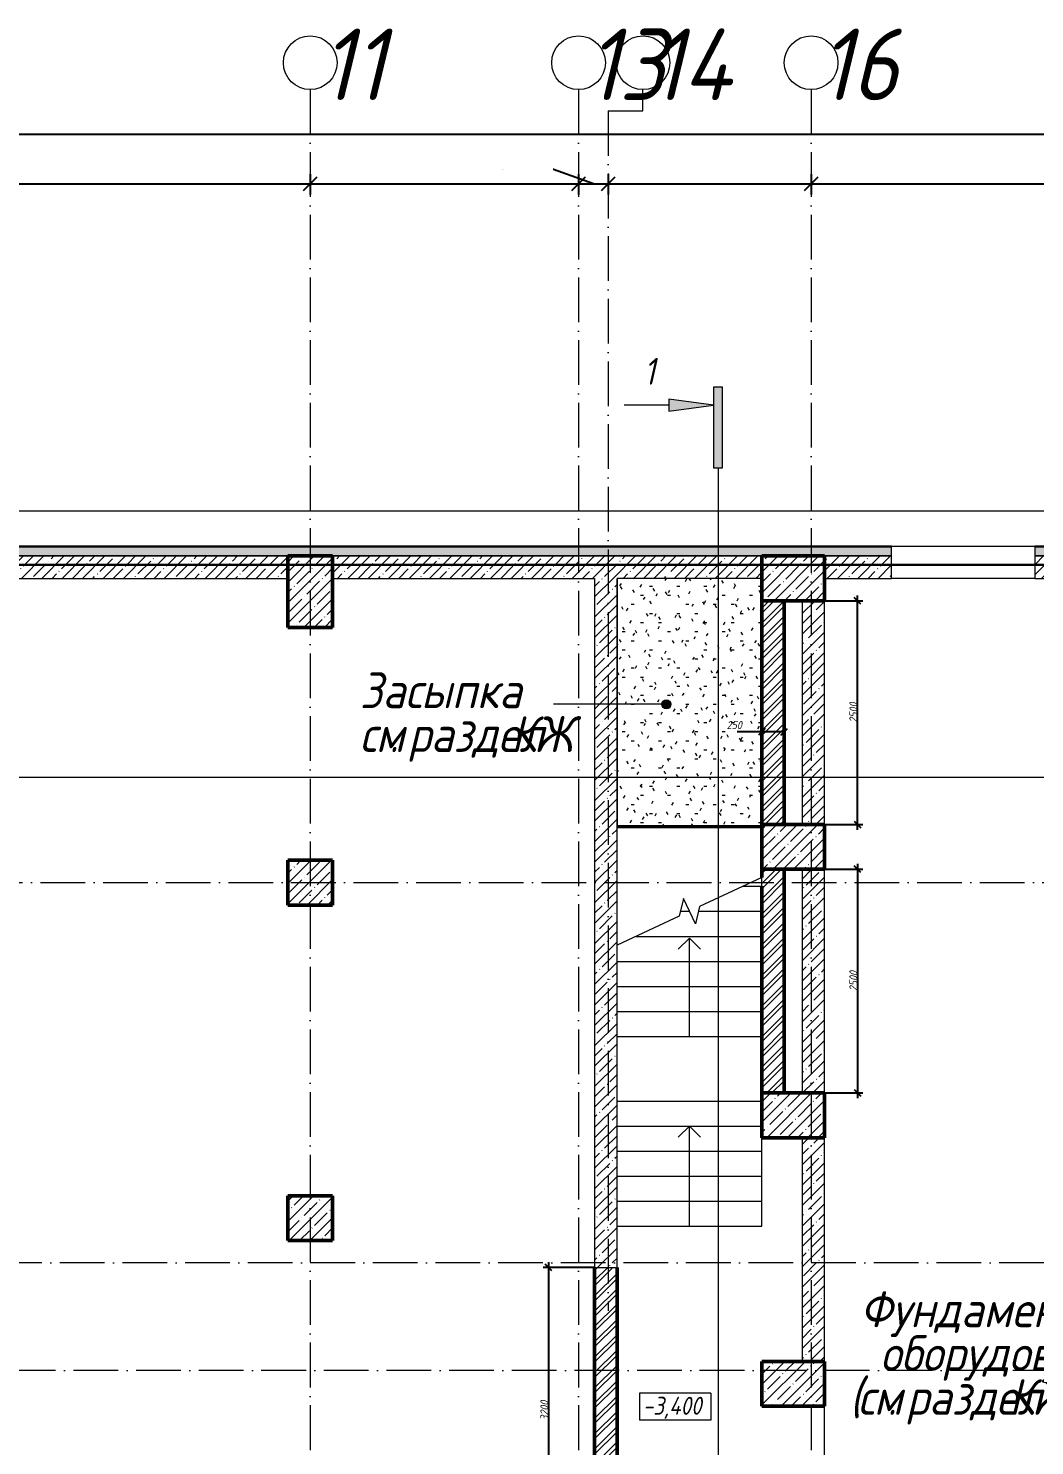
# Model space of a CAD drawing. Header units: millimetres. Extents: x -401725 to 250493, y 305116 to 802890.
# Drawn here: x -335954 to -324701, y 534756 to 550593 of the extents above; entities that cross this region are included whole.
import ezdxf

# ---------------------------------------------------------------- set-up
doc = ezdxf.new("R2010")
doc.units = ezdxf.units.MM
doc.linetypes.add('50_200_ШТРИХ_1Т_ш5_п1_п1_', pattern=[700, 500, -100, 0, -100])
for name, color, linetype, lineweight in [('A-____-____-DIMS', 7, 'Continuous', 9), ('A-FLOR-____-MCUT', 7, 'Continuous', 25), ('A-FLOR-____-OTLN', 7, 'Continuous', 9), ('A-FLOR-____-PATT-2', 7, 'Continuous', 9), ('A-WALL-____-MCUT', 7, 'Continuous', 13), ('A-WALL-____-MCUT-1', 7, 'Continuous', 9), ('A-WALL-____-MCUT-2', 7, 'Continuous', 50), ('A-WALL-____-MCUT-3', 7, 'Continuous', 9), ('A-WALL-____-OTLN', 7, 'Continuous', 9), ('A-WALL-____-PATT-1', 7, 'Continuous', 9), ('A-WALL-FNSH-MCUT-1', 7, 'Continuous', 9), ('G-____-____-DIMS', 7, 'Continuous', 9), ('G-____-____-SYMB', 7, 'Continuous', 9), ('G-____-____-TEXT', 7, 'Continuous', 9), ('S-COLS-____-MCUT', 7, 'Continuous', 50), ('S-COLS-____-OTLN', 7, 'Continuous', 9), ('S-GRID-____-IDEN', 7, 'Continuous', 9), ('S-GRID-____-OTLN', 7, 'Continuous', 9), ('S-GRID-____-OTLN-1', 7, '50_200_ШТРИХ_1Т_ш5_п1_п1_', 9), ('S-STRS-____-MBND', 7, 'Continuous', 9), ('S-STRS-____-OTLN-1', 7, 'Continuous', 9), ('Текстовые примечания', 7, 'Continuous', 9)]:
    doc.layers.add(name, color=color, linetype=linetype, lineweight=lineweight)
for name, color, linetype, lineweight, true_color in [('A-WALL-____-PATT-2', 7, 'Continuous', 9, 0x787878), ('A-WALL-____-PATT-4', 9, 'Continuous', 9, 0x808080), ('G-____-____-SYMB-1', 9, 'Continuous', 9, 0x808080)]:
    doc.layers.add(name, color=color, linetype=linetype, lineweight=lineweight, true_color=true_color)
doc.styles.add('ISOCPEUR_I', font='isocpeui.ttf', dxfattribs={"width": 0.9, "height": 2.5})
doc.styles.add('ISOCPEUR_I_1', font='isocpeui.ttf', dxfattribs={"width": 0.85, "height": 2.5})
doc.styles.add('ISOCPEUR_I_2', font='isocpeui.ttf', dxfattribs={"width": 0.85, "height": 2.3})
doc.styles.add('ISOCPEUR_I_7', font='isocpeui.ttf', dxfattribs={"width": 0.9, "height": 90})
doc.styles.add('ISOCPEUR_I_9', font='isocpeui.ttf', dxfattribs={"width": 0.9, "height": 250})
doc.dimstyles.new('ISO-1_8_0_9К_СРЕДНИЙ_Кладочные', dxfattribs={"dimscale": 304.8, "dimtxt": 89.638306, "dimasz": 0.246063, "dimexe": 0.19685, "dimexo": 0, "dimgap": 0, "dimtad": 1, "dimdec": 3, "dimrnd": 0.001, "dimdsep": 46, "dimtxsty": 'ISOCPEUR_I_7', "dimblk1": 'OBLIQUE', "dimblk2": 'OBLIQUE', "dimsah": 1, "dimcen": 0.09, "dimdle": 0.19685, "dimazin": 0, "dimtfac": 1, "dimtdec": 4, "dimtix": 1, "dimtmove": 2, "dimatfit": 3, "dimfxl": 1, "dimtvp": 1, "dimtolj": 1, "dimtzin": 0, "dimarcsym": 2})
doc.dimstyles.new('ISO-1_8_0_9К_СРЕДНИЙ_Кладочные_1', dxfattribs={"dimscale": 304.8, "dimtxt": 89.638306, "dimasz": 0.246063, "dimexe": 0.19685, "dimexo": 0, "dimgap": 0, "dimtad": 1, "dimdec": 3, "dimrnd": 0.001, "dimdsep": 46, "dimtxsty": 'ISOCPEUR_I_7', "dimblk1": 'OBLIQUE', "dimblk2": 'OBLIQUE', "dimsah": 1, "dimcen": 0.09, "dimdle": 0.19685, "dimazin": 0, "dimtfac": 1, "dimtdec": 4, "dimtix": 1, "dimtmove": 0, "dimatfit": 3, "dimfxl": 1, "dimtvp": 1, "dimtolj": 1, "dimtzin": 0, "dimarcsym": 2})
doc.dimstyles.new('ISO-2_5_0_9К_БОЛЬШОЙ_ОСИ', dxfattribs={"dimscale": 304.8, "dimtxt": 248.995294, "dimasz": 0.492126, "dimexe": 0.393701, "dimexo": 0, "dimgap": 0, "dimtad": 1, "dimdec": 0, "dimzin": 0, "dimdsep": 46, "dimtxsty": 'ISOCPEUR_I', "dimblk1": 'OBLIQUE', "dimblk2": 'OBLIQUE', "dimsah": 1, "dimcen": 0.09, "dimdle": 0.393701, "dimazin": 0, "dimtfac": 1, "dimtdec": 4, "dimtix": 1, "dimtmove": 0, "dimatfit": 3, "dimfxl": 1, "dimtvp": 1, "dimtolj": 1, "dimtzin": 0, "dimarcsym": 2})
doc.dimstyles.new('ISO-2_5_0_9К_БОЛЬШОЙ_ОСИ_1', dxfattribs={"dimscale": 304.8, "dimtxt": 248.995294, "dimasz": 0.492126, "dimexe": 0.393701, "dimexo": 0, "dimgap": 0, "dimtad": 1, "dimdec": 0, "dimzin": 0, "dimdsep": 46, "dimtxsty": 'ISOCPEUR_I', "dimblk1": 'OBLIQUE', "dimblk2": 'OBLIQUE', "dimsah": 1, "dimcen": 0.09, "dimdle": 0.393701, "dimazin": 0, "dimtfac": 1, "dimtdec": 4, "dimtix": 1, "dimtmove": 1, "dimatfit": 3, "dimfxl": 1, "dimtvp": 1, "dimtolj": 1, "dimtzin": 0, "dimarcsym": 2})
doc.dimstyles.new('ISO-2_5_0_9К_БОЛЬШОЙ_ОСИ_2', dxfattribs={"dimscale": 304.8, "dimtxt": 248.995294, "dimasz": 0.492126, "dimexe": 0.393701, "dimexo": 0, "dimgap": 0, "dimtad": 1, "dimdec": 0, "dimzin": 0, "dimdsep": 46, "dimtxsty": 'ISOCPEUR_I_9', "dimblk1": 'OBLIQUE', "dimblk2": 'OBLIQUE', "dimsah": 1, "dimcen": 0.09, "dimdle": 0.393701, "dimazin": 0, "dimtfac": 1, "dimtdec": 4, "dimtix": 1, "dimtmove": 2, "dimatfit": 3, "dimfxl": 1, "dimtvp": 1, "dimtolj": 1, "dimtzin": 0, "dimarcsym": 2})
pattern_1 = [(45, (-350751.34, 459015.94), (-114.04925, 114.04925), []), (45, (-350637.3, 459015.94), (-114.04925, 114.04925), [201.612, -40.322, 3.353, -36.97])]
pattern_2 = [(45, (-350751.34, 459015.94), (-85.53659, 85.53659), []), (45, (-350694.32, 459015.94), (-85.53659, 85.53659), [])]

# ---------------------------------------------------------------- blocks, each defined once
blk = doc.blocks.new('BSC_Колонна _Прямоугольная - 500х700-25279857-АР1_Кладочный план подвала в осях 1-64_Ю-ЯЯ')
at = {"layer": 'S-COLS-____-OTLN'}
h = blk.add_hatch(dxfattribs=at)
h.set_pattern_fill('FP_5', color=256, style=0, pattern_type=2)
h.set_pattern_definition([(315, (-76431.04, 23350), (114.04925, 114.04925), []), (315, (-76431.04, 23235.95), (114.04925, 114.04925), [201.613, -40.323, 3.353, -36.97])])
h.paths.add_polyline_path([(-250, 350), (-250, -350), (250, -350), (250, 350)], flags=0)
at = {"layer": 'S-COLS-____-MCUT'}
for p, q in [((250, 350), (-250, 350)), ((-250, 350), (-250, -350)), ((250, -350), (250, 350)), ((-250, -350), (250, -350))]:
    blk.add_line(p, q, dxfattribs=at)
blk = doc.blocks.new('BSC_Колонна _Прямоугольная - 500х800-V57-АР1_Кладочный план подвала в осях 1-64_Ю-ЯЯ')
at = {"layer": 'S-COLS-____-OTLN'}
h = blk.add_hatch(dxfattribs=at)
h.set_pattern_fill('FP_70', color=256, style=0, pattern_type=2)
h.set_pattern_definition([(45, (-17950, -85281.04), (-114.04925, 114.04925), []), (45, (-17835.95, -85281.04), (-114.04925, 114.04925), [201.613, -40.323, 3.353, -36.97])])
h.paths.add_polyline_path([(-250, -400), (250, -400), (250, 400), (-250, 400)], flags=0)
at = {"layer": 'S-COLS-____-MCUT'}
for p, q in [((250, 400), (-250, 400)), ((-250, 400), (-250, -400)), ((250, -400), (250, 400)), ((-250, -400), (250, -400))]:
    blk.add_line(p, q, dxfattribs=at)
blk = doc.blocks.new('BSC_Колонна _Прямоугольная - 500х700-V61-АР1_Кладочный план подвала в осях 1-64_Ю-ЯЯ')
at = {"layer": 'S-COLS-____-OTLN'}
h = blk.add_hatch(dxfattribs=at)
h.set_pattern_fill('FP_75', color=256, style=0, pattern_type=2)
h.set_pattern_definition([(315, (-79431.04, 23350), (114.04925, 114.04925), []), (315, (-79431.04, 23235.95), (114.04925, 114.04925), [201.613, -40.323, 3.353, -36.97])])
h.paths.add_polyline_path([(-250, 350), (-250, -350), (250, -350), (250, 350)], flags=0)
at = {"layer": 'S-COLS-____-MCUT'}
for p, q in [((250, 350), (-250, 350)), ((-250, 350), (-250, -350)), ((250, -350), (250, 350)), ((-250, -350), (250, -350))]:
    blk.add_line(p, q, dxfattribs=at)
blk = doc.blocks.new('BSC_Колонна _Прямоугольная - 500х700-V62-АР1_Кладочный план подвала в осях 1-64_Ю-ЯЯ')
at = {"layer": 'S-COLS-____-OTLN'}
h = blk.add_hatch(dxfattribs=at)
h.set_pattern_fill('FP_76', color=256, style=0, pattern_type=2)
h.set_pattern_definition([(315, (-82431.04, 23350), (114.04925, 114.04925), []), (315, (-82431.04, 23235.95), (114.04925, 114.04925), [201.613, -40.323, 3.353, -36.97])])
h.paths.add_polyline_path([(-250, 350), (-250, -350), (250, -350), (250, 350)], flags=0)
at = {"layer": 'S-COLS-____-MCUT'}
for p, q in [((250, 350), (-250, 350)), ((-250, 350), (-250, -350)), ((250, -350), (250, 350)), ((-250, -350), (250, -350))]:
    blk.add_line(p, q, dxfattribs=at)
blk = doc.blocks.new('BSC_Колонна _Прямоугольная - 500х500-28077406-АР1_Кладочный план подвала в осях 1-64_Ю-ЯЯ')
at = {"layer": 'S-COLS-____-OTLN'}
h = blk.add_hatch(dxfattribs=at)
h.set_pattern_fill('FP_151', color=256, style=0, pattern_type=2)
h.set_pattern_definition([(45, (-17950, -82031.04), (-114.04925, 114.04925), []), (45, (-17835.95, -82031.04), (-114.04925, 114.04925), [201.613, -40.323, 3.353, -36.97])])
h.paths.add_polyline_path([(-250, -250), (250, -250), (250, 250), (-250, 250)], flags=0)
at = {"layer": 'S-COLS-____-MCUT'}
for p, q in [((250, 250), (-250, 250)), ((-250, 250), (-250, -250)), ((250, -250), (250, 250)), ((-250, -250), (250, -250))]:
    blk.add_line(p, q, dxfattribs=at)
blk = doc.blocks.new('BSC_Колонна _Прямоугольная - 500х500-V167-АР1_Кладочный план подвала в осях 1-64_Ю-ЯЯ')
at = {"layer": 'S-COLS-____-OTLN'}
h = blk.add_hatch(dxfattribs=at)
h.set_pattern_fill('FP_184', color=256, style=0, pattern_type=2)
h.set_pattern_definition([(45, (-17950, -78281.04), (-114.04925, 114.04925), []), (45, (-17835.95, -78281.04), (-114.04925, 114.04925), [201.613, -40.323, 3.353, -36.97])])
h.paths.add_polyline_path([(-250, -250), (250, -250), (250, 250), (-250, 250)], flags=0)
at = {"layer": 'S-COLS-____-MCUT'}
for p, q in [((250, 250), (-250, 250)), ((-250, 250), (-250, -250)), ((250, -250), (250, 250)), ((-250, -250), (250, -250))]:
    blk.add_line(p, q, dxfattribs=at)
blk = doc.blocks.new('Ось сетки - Круг_Ø6_00__ISO-2_5_0_9K_-25732049-АР1_Кладочный план подвала в осях 1-64_Ю-ЯЯ')
at = {"layer": 'S-GRID-____-IDEN'}
blk.add_circle((0, 0), 3, dxfattribs=at)
blk = doc.blocks.new('_Oblique')
at = {"color": 0, "linetype": 'ByBlock', "lineweight": -2}
blk.add_line((-0.5, -0.5), (0.5, 0.5), dxfattribs=at)
blk = doc.blocks.new('*D8503')
at = {"layer": 'A-____-____-DIMS', "color": 0, "lineweight": -2, "transparency": 16777216}
for p, q in [((-337501, 548962), (-337501, 548736)), ((-332801, 548962), (-332801, 548736)), ((-337621, 548856), (-332681, 548856))]:
    blk.add_line(p, q, dxfattribs=at)
at = {"layer": 'Defpoints', "color": 0, "transparency": 16777216}
for p in [(-337501, 548962), (-332801, 548962), (-332801, 548856)]:
    blk.add_point(p, dxfattribs=at)
at = {"layer": 'A-____-____-DIMS', "color": 0, "lineweight": -2, "transparency": 16777216, "xscale": 150, "yscale": 150, "zscale": 150, "rotation": 180}
blk.add_blockref('_Oblique', (-337501, 548856), dxfattribs=at)
at = {"layer": 'A-____-____-DIMS', "color": 0, "lineweight": -2, "transparency": 16777216, "xscale": 150, "yscale": 150, "zscale": 150}
blk.add_blockref('_Oblique', (-332801, 548856), dxfattribs=at)
at = {"layer": 'A-____-____-DIMS', "color": 0, "transparency": 16777216, "insert": (-335151, 548858), "char_height": 2.5, "width": 781.46, "attachment_point": 5, "style": 'ISOCPEUR_I'}
blk.add_mtext('\\A1;4700', dxfattribs=at)
blk = doc.blocks.new('*D8504')
at = {"layer": 'A-____-____-DIMS', "color": 0, "lineweight": -2, "transparency": 16777216}
for p, q in [((-332801, 548962), (-332801, 548736)), ((-329801, 548962), (-329801, 548736)), ((-332921, 548856), (-329681, 548856))]:
    blk.add_line(p, q, dxfattribs=at)
at = {"layer": 'Defpoints', "color": 0, "transparency": 16777216}
for p in [(-332801, 548962), (-329801, 548962), (-329801, 548856)]:
    blk.add_point(p, dxfattribs=at)
at = {"layer": 'A-____-____-DIMS', "color": 0, "lineweight": -2, "transparency": 16777216, "xscale": 150, "yscale": 150, "zscale": 150, "rotation": 180}
blk.add_blockref('_Oblique', (-332801, 548856), dxfattribs=at)
at = {"layer": 'A-____-____-DIMS', "color": 0, "lineweight": -2, "transparency": 16777216, "xscale": 150, "yscale": 150, "zscale": 150}
blk.add_blockref('_Oblique', (-329801, 548856), dxfattribs=at)
at = {"layer": 'A-____-____-DIMS', "color": 0, "transparency": 16777216, "insert": (-331301, 548858), "char_height": 2.5, "width": 758.48, "attachment_point": 5, "style": 'ISOCPEUR_I'}
blk.add_mtext('\\A1;3000', dxfattribs=at)
blk = doc.blocks.new('*D8505')
at = {"layer": 'A-____-____-DIMS', "color": 0, "lineweight": -2, "transparency": 16777216}
for p, q in [((-330081, 549016), (-330086, 549016)), ((-329636, 548856), (-330081, 549016)), ((-329801, 548962), (-329801, 548736)), ((-329471, 548962), (-329471, 548736)), ((-329921, 548856), (-329351, 548856))]:
    blk.add_line(p, q, dxfattribs=at)
at = {"layer": 'Defpoints', "color": 0, "transparency": 16777216}
for p in [(-329801, 548962), (-329471, 548962), (-329471, 548856)]:
    blk.add_point(p, dxfattribs=at)
at = {"layer": 'A-____-____-DIMS', "color": 0, "lineweight": -2, "transparency": 16777216, "xscale": 150, "yscale": 150, "zscale": 150, "rotation": 180}
blk.add_blockref('_Oblique', (-329801, 548856), dxfattribs=at)
at = {"layer": 'A-____-____-DIMS', "color": 0, "lineweight": -2, "transparency": 16777216, "xscale": 150, "yscale": 150, "zscale": 150}
blk.add_blockref('_Oblique', (-329471, 548856), dxfattribs=at)
at = {"layer": 'A-____-____-DIMS', "color": 0, "transparency": 16777216, "insert": (-330650, 549020), "char_height": 2.5, "width": 568.86, "attachment_point": 1, "line_spacing_factor": 1.149209, "style": 'ISOCPEUR_I'}
blk.add_mtext('\\A1;330', dxfattribs=at)
blk = doc.blocks.new('*D8506')
at = {"layer": 'A-____-____-DIMS', "color": 0, "lineweight": -2, "transparency": 16777216}
for p, q in [((-329471, 548962), (-329471, 548736)), ((-327201, 548962), (-327201, 548736)), ((-329591, 548856), (-327081, 548856))]:
    blk.add_line(p, q, dxfattribs=at)
at = {"layer": 'Defpoints', "color": 0, "transparency": 16777216}
for p in [(-329471, 548962), (-327201, 548962), (-327201, 548856)]:
    blk.add_point(p, dxfattribs=at)
at = {"layer": 'A-____-____-DIMS', "color": 0, "lineweight": -2, "transparency": 16777216, "xscale": 150, "yscale": 150, "zscale": 150, "rotation": 180}
blk.add_blockref('_Oblique', (-329471, 548856), dxfattribs=at)
at = {"layer": 'A-____-____-DIMS', "color": 0, "lineweight": -2, "transparency": 16777216, "xscale": 150, "yscale": 150, "zscale": 150}
blk.add_blockref('_Oblique', (-327201, 548856), dxfattribs=at)
at = {"layer": 'A-____-____-DIMS', "color": 0, "transparency": 16777216, "insert": (-328336, 548858), "char_height": 2.5, "width": 758.48, "attachment_point": 5, "style": 'ISOCPEUR_I'}
blk.add_mtext('\\A1;2270', dxfattribs=at)
blk = doc.blocks.new('*D8507')
at = {"layer": 'A-____-____-DIMS', "color": 0, "lineweight": -2, "transparency": 16777216}
for p, q in [((-327201, 548962), (-327201, 548736)), ((-323801, 548962), (-323801, 548736)), ((-327321, 548856), (-323681, 548856))]:
    blk.add_line(p, q, dxfattribs=at)
at = {"layer": 'Defpoints', "color": 0, "transparency": 16777216}
for p in [(-327201, 548962), (-323801, 548962), (-323801, 548856)]:
    blk.add_point(p, dxfattribs=at)
at = {"layer": 'A-____-____-DIMS', "color": 0, "lineweight": -2, "transparency": 16777216, "xscale": 150, "yscale": 150, "zscale": 150, "rotation": 180}
blk.add_blockref('_Oblique', (-327201, 548856), dxfattribs=at)
at = {"layer": 'A-____-____-DIMS', "color": 0, "lineweight": -2, "transparency": 16777216, "xscale": 150, "yscale": 150, "zscale": 150}
blk.add_blockref('_Oblique', (-323801, 548856), dxfattribs=at)
at = {"layer": 'A-____-____-DIMS', "color": 0, "transparency": 16777216, "insert": (-325501, 548858), "char_height": 2.5, "width": 781.46, "attachment_point": 5, "style": 'ISOCPEUR_I'}
blk.add_mtext('\\A1;3400', dxfattribs=at)
blk = doc.blocks.new('*D8396')
at = {"layer": 'A-____-____-DIMS', "color": 0, "lineweight": -2, "transparency": 16777216}
for p, q in [((-353221, 549409), (-301868, 549409)), ((-353101, 549515), (-353101, 549289)), ((-249481, 549409), (-300989, 549409)), ((-249601, 549515), (-249601, 549289))]:
    blk.add_line(p, q, dxfattribs=at)
at = {"layer": 'Defpoints', "color": 0, "transparency": 16777216}
for p in [(-353101, 549515), (-249601, 549515), (-249601, 549409)]:
    blk.add_point(p, dxfattribs=at)
at = {"layer": 'A-____-____-DIMS', "color": 0, "lineweight": -2, "transparency": 16777216, "xscale": 150, "yscale": 150, "zscale": 150, "rotation": 180}
blk.add_blockref('_Oblique', (-353101, 549409), dxfattribs=at)
at = {"layer": 'A-____-____-DIMS', "color": 0, "lineweight": -2, "transparency": 16777216, "xscale": 150, "yscale": 150, "zscale": 150}
blk.add_blockref('_Oblique', (-249601, 549409), dxfattribs=at)
at = {"layer": 'A-____-____-DIMS', "color": 0, "transparency": 16777216, "insert": (-301969, 549735), "char_height": 250, "width": 1080.26, "attachment_point": 1, "line_spacing_factor": 1.149209, "style": 'ISOCPEUR_I_9'}
blk.add_mtext('\\A1;103500', dxfattribs=at)
blk = doc.blocks.new('Разрез - Заголовок разреза-10218885-АР1_Кладочный план подвала в осях 1-64_Ю-ЯЯ')
at = {"layer": 'G-____-____-SYMB'}
for points in [[(0, 0.5), (0, -0.5), (-9, -0.5), (-9, 0.5)], [(-6.34, -5.5), (-7.66, -5.5), (-7, -0.5)]]:
    blk.add_hatch(color=256, dxfattribs=at).paths.add_polyline_path(points, flags=0)
for p, q in [((0, 0.5), (-9, 0.5)), ((-9, 0.5), (-9, -0.5)), ((0, -0.5), (0, 0.5)), ((-9, -0.5), (0, -0.5)), ((-7, -0.5), (-7.66, -5.5)), ((-6.34, -5.5), (-7, -0.5)), ((-7.66, -5.5), (-6.34, -5.5)), ((-7, -5.5), (-7, -10.5))]:
    blk.add_line(p, q, dxfattribs=at)
blk = doc.blocks.new('Высотные отметки - 9_5х3_5_h_-17668430-АР1_Кладочный план подвала в осях 1-64_Ю-ЯЯ')
at = {"layer": 'G-____-____-DIMS'}
for p, q in [((-4, 3), (-4, 0)), ((4, 3), (-4, 3)), ((4, 3), (4, 0)), ((4, 0), (-4, 0))]:
    blk.add_line(p, q, dxfattribs=at)
blk = doc.blocks.new('*D8322')
at = {"layer": 'A-____-____-DIMS', "color": 0, "lineweight": -2, "transparency": 16777216}
for p, q in [((-329621, 536747), (-330198, 536747)), ((-330138, 536807), (-330138, 533487)), ((-329371, 533547), (-330198, 533547))]:
    blk.add_line(p, q, dxfattribs=at)
at = {"layer": 'Defpoints', "color": 0, "transparency": 16777216}
for p in [(-329621, 536747), (-330138, 533547), (-329371, 533547)]:
    blk.add_point(p, dxfattribs=at)
at = {"layer": 'A-____-____-DIMS', "color": 0, "lineweight": -2, "transparency": 16777216, "xscale": 75, "yscale": 75, "zscale": 75}
for p, rotation in [((-330138, 536747), 90), ((-330138, 533547), 270)]:
    blk.add_blockref('_Oblique', p, dxfattribs=dict(at, rotation=rotation))
at = {"layer": 'A-____-____-DIMS', "color": 0, "transparency": 16777216, "insert": (-330183, 535147), "char_height": 90, "width": 546.1, "attachment_point": 5, "rotation": 90, "style": 'ISOCPEUR_I_7'}
blk.add_mtext('\\A1;3200', dxfattribs=at)
blk = doc.blocks.new('*D8326')
at = {"layer": 'A-____-____-DIMS', "color": 0, "lineweight": -2, "transparency": 16777216}
for p, q in [((-327501, 541197), (-326623, 541197)), ((-326683, 541257), (-326683, 538637)), ((-327051, 538697), (-326623, 538697))]:
    blk.add_line(p, q, dxfattribs=at)
at = {"layer": 'Defpoints', "color": 0, "transparency": 16777216}
for p in [(-327501, 541197), (-327051, 538697), (-326683, 538697)]:
    blk.add_point(p, dxfattribs=at)
at = {"layer": 'A-____-____-DIMS', "color": 0, "lineweight": -2, "transparency": 16777216, "xscale": 75, "yscale": 75, "zscale": 75}
for p, rotation in [((-326683, 541197), 90), ((-326683, 538697), 270)]:
    blk.add_blockref('_Oblique', p, dxfattribs=dict(at, rotation=rotation))
at = {"layer": 'A-____-____-DIMS', "color": 0, "transparency": 16777216, "insert": (-326728, 539947), "char_height": 90, "width": 546.1, "attachment_point": 5, "rotation": 90, "style": 'ISOCPEUR_I_7'}
blk.add_mtext('\\A1;2500', dxfattribs=at)
blk = doc.blocks.new('*D8327')
at = {"layer": 'A-____-____-DIMS', "color": 0, "lineweight": -2, "transparency": 16777216}
for p, q in [((-327501, 544197), (-326623, 544197)), ((-326683, 541637), (-326683, 544257)), ((-327501, 541697), (-326623, 541697))]:
    blk.add_line(p, q, dxfattribs=at)
at = {"layer": 'Defpoints', "color": 0, "transparency": 16777216}
for p in [(-327501, 544197), (-326683, 544197), (-327501, 541697)]:
    blk.add_point(p, dxfattribs=at)
at = {"layer": 'A-____-____-DIMS', "color": 0, "lineweight": -2, "transparency": 16777216, "xscale": 75, "yscale": 75, "zscale": 75}
for p, rotation in [((-326683, 544197), 90), ((-326683, 541697), 270)]:
    blk.add_blockref('_Oblique', p, dxfattribs=dict(at, rotation=rotation))
at = {"layer": 'A-____-____-DIMS', "color": 0, "transparency": 16777216, "insert": (-326728, 542947), "char_height": 90, "width": 546.1, "attachment_point": 5, "rotation": 90, "style": 'ISOCPEUR_I_7'}
blk.add_mtext('\\A1;2500', dxfattribs=at)
blk = doc.blocks.new('*D8335')
at = {"layer": 'A-____-____-DIMS', "color": 0, "lineweight": -2, "transparency": 16777216}
for p, q in [((-327751, 542733), (-328027, 542733)), ((-327501, 542733), (-327811, 542733)), ((-327751, 542724), (-327751, 542793)), ((-327501, 542724), (-327501, 542793))]:
    blk.add_line(p, q, dxfattribs=at)
at = {"layer": 'Defpoints', "color": 0, "transparency": 16777216}
for p in [(-327751, 542724), (-327501, 542733), (-327501, 542724)]:
    blk.add_point(p, dxfattribs=at)
at = {"layer": 'A-____-____-DIMS', "color": 0, "lineweight": -2, "transparency": 16777216, "xscale": 75, "yscale": 75, "zscale": 75, "rotation": 180}
blk.add_blockref('_Oblique', (-327751, 542733), dxfattribs=at)
at = {"layer": 'A-____-____-DIMS', "color": 0, "lineweight": -2, "transparency": 16777216, "xscale": 75, "yscale": 75, "zscale": 75}
blk.add_blockref('_Oblique', (-327501, 542733), dxfattribs=at)
at = {"layer": 'A-____-____-DIMS', "color": 0, "transparency": 16777216, "insert": (-328145, 542853), "char_height": 90, "width": 409.58, "attachment_point": 1, "line_spacing_factor": 1.149209, "style": 'ISOCPEUR_I_7'}
blk.add_mtext('\\A1;250', dxfattribs=at)

msp = doc.modelspace()

# ---------------------------------------------------------------- hatches: boundary and pattern name
at = {"layer": 'A-FLOR-____-PATT-2'}
h = msp.add_hatch(dxfattribs=at)
h.set_pattern_fill('FP_1', color=256, style=0, pattern_type=2)
h.set_pattern_definition(pattern_1)
h.paths.add_polyline_path([(-329371.3432, 541665.4478), (-327751.3432, 541665.4478), (-327751.3432, 541684.7164), (-329371.3432, 541684.7164)], flags=0)
at = {"layer": 'A-WALL-____-PATT-1'}
h = msp.add_hatch(dxfattribs=at)
h.set_pattern_fill('FP_54', color=256, style=0, pattern_type=2)
h.set_pattern_definition([(0, (-350751.34, 459015.94), (120.967, 69.841), [80.645, -161.29]), (120, (-350751.34, 459015.94), (-120.96808, 69.84086), [80.645, -161.29]), (60, (-350751.34, 459015.94), (-8e-05, 139.68186), [0, -161.29, 80.645, 0])])
h.paths.add_polyline_path([(-249499.3432, 544698.983), (-249499.3432, 544798.983), (-324701.3432, 544798.983), (-324701.3432, 544698.983), (-249501.3432, 544698.983)], flags=0)
h.paths.add_polyline_path([(-326301.3432, 544698.983), (-326301.3432, 544798.983), (-353203.3432, 544798.983), (-353203.3432, 544698.983), (-329555.828, 544698.983)], flags=0)
h = msp.add_hatch(dxfattribs=at)
h.set_pattern_fill('FP_1', color=256, style=0, pattern_type=2)
h.set_pattern_definition(pattern_1)
h.paths.add_polyline_path([(-337251.3432, 544446.983), (-333051.3432, 544446.983), (-333051.3432, 544696.983), (-337251.3432, 544696.983)], flags=0)
h = msp.add_hatch(dxfattribs=at)
h.set_pattern_fill('FP_1', color=256, style=0, pattern_type=2)
h.set_pattern_definition(pattern_1)
h.paths.add_polyline_path([(-327751.3432, 544446.983), (-327751.3432, 544696.983), (-332551.3432, 544696.983), (-332551.3432, 544446.983), (-329371.3432, 544446.983)], flags=0)
h = msp.add_hatch(dxfattribs=at)
h.set_pattern_fill('FP_1', color=256, style=0, pattern_type=2)
h.set_pattern_definition(pattern_1)
h.paths.add_polyline_path([(-322101.3432, 544446.983), (-322101.3432, 544696.983), (-324701.3432, 544696.983), (-324701.3432, 544446.983), (-322485.9606, 544446.983)], flags=0)
h.paths.add_polyline_path([(-327051.3432, 544446.983), (-326301.3432, 544446.983), (-326301.3432, 544696.983), (-327051.3432, 544696.983)], flags=0)
h = msp.add_hatch(dxfattribs=at)
h.set_pattern_fill('FP_1', color=256, style=0, pattern_type=2)
h.set_pattern_definition(pattern_1)
h.paths.add_polyline_path([(-329371.3432, 536746.983), (-329371.3432, 544446.983), (-329621.3432, 544446.983), (-329621.3432, 536746.983), (-329555.828, 536746.983)], flags=0)
h = msp.add_hatch(dxfattribs=at)
h.set_pattern_fill('FP_1', color=256, style=0, pattern_type=2)
h.set_pattern_definition(pattern_1)
h.paths.add_polyline_path([(-327301.3432, 541696.983), (-327051.3432, 541696.983), (-327051.3432, 544196.983), (-327301.3432, 544196.983), (-327301.3432, 542071.9707)], flags=0)
h = msp.add_hatch(dxfattribs=at)
h.set_pattern_fill('FP_1', color=256, style=0, pattern_type=2)
h.set_pattern_definition(pattern_1)
h.paths.add_polyline_path([(-327301.3432, 538696.983), (-327051.3432, 538696.983), (-327051.3432, 541196.983), (-327301.3432, 541196.983), (-327301.3432, 538842.9958)], flags=0)
h = msp.add_hatch(dxfattribs=at)
h.set_pattern_fill('FP_1', color=256, style=0, pattern_type=2)
h.set_pattern_definition(pattern_1)
h.paths.add_polyline_path([(-327301.3432, 535696.983), (-327051.3432, 535696.983), (-327051.3432, 538196.983), (-327301.3432, 538196.983)], flags=0)
at = {"layer": 'A-WALL-____-PATT-2'}
h = msp.add_hatch(dxfattribs=at)
h.set_pattern_fill('FP_53', color=256, style=0, pattern_type=2)
h.set_pattern_definition(pattern_2)
h.paths.add_polyline_path([(-327501.3432, 541696.983), (-327501.3432, 544196.983), (-327751.3432, 544196.983), (-327751.3432, 541696.983)], flags=0)
h = msp.add_hatch(dxfattribs=at)
h.set_pattern_fill('FP_53', color=256, style=0, pattern_type=2)
h.set_pattern_definition(pattern_2)
h.paths.add_polyline_path([(-327501.3432, 538696.983), (-327501.3432, 541196.983), (-327751.3432, 541196.983), (-327751.3432, 538696.983)], flags=0)
h = msp.add_hatch(dxfattribs=at)
h.set_pattern_fill('FP_53', color=256, style=0, pattern_type=2)
h.set_pattern_definition(pattern_2)
h.paths.add_polyline_path([(-329555.828, 533296.983), (-329371.3432, 533296.983), (-329371.3432, 536746.983), (-329621.3432, 536746.983), (-329621.3432, 533296.983)], flags=0)
at = {"layer": 'A-WALL-____-PATT-4'}
h = msp.add_hatch(dxfattribs=at)
h.set_pattern_fill('FP_200', color=256, style=0, pattern_type=2)
h.set_pattern_definition([(0, (-350751.34, 459015.94), (406.4, 101.6), [33.528, -271.272, 33.528, -271.272, -1625.6]), (0, (-350751.34, 459015.94), (406.4, 101.6), [-609.6, 33.528, -576.072, 33.528, -271.272, -711.2]), (0, (-350751.34, 459015.94), (406.4, 101.6), [-1524, 33.528, -169.672, 33.528, -474.472]), (120, (-350598.94, 459066.74), (-291.18818, 301.15272), [33.528, -271.272, 33.528, -271.272, -1625.6]), (120, (-350598.94, 459066.74), (-291.18818, 301.15272), [-609.6, 33.528, -576.072, 33.528, -271.272, -711.2]), (120, (-350598.94, 459066.74), (-291.18818, 301.15272), [-1524, 33.528, -169.672, 33.528, -474.472]), (240, (-350548.14, 459269.94), (-115.21182, -402.75272), [33.528, -271.272, 33.528, -271.272, -1625.6]), (240, (-350548.14, 459269.94), (-115.21182, -402.75272), [-609.6, 33.528, -576.072, 33.528, -271.272, -711.2]), (240, (-350548.14, 459269.94), (-115.21182, -402.75272), [-1524, 33.528, -169.672, 33.528, -474.472])])
h.paths.add_polyline_path([(-329371.3207, 541684.7164), (-327751.3432, 541684.7164), (-327751.3207, 544446.983), (-329371.3207, 544446.983), (-329371.3207, 542071.9707)], flags=0)
at = {"layer": 'G-____-____-TEXT'}
h = msp.add_hatch(color=256, dxfattribs=at)
edge = h.paths.add_edge_path(flags=0)
edge.add_arc((-328819.9472, 543040.5248), 50, 0, 360)
at = {"layer": 'S-COLS-____-OTLN'}
h = msp.add_hatch(dxfattribs=at)
h.set_pattern_fill('FP_1', color=256, style=0, pattern_type=2)
h.set_pattern_definition(pattern_1)
h.paths.add_polyline_path([(-327051.3432, 544196.983), (-327051.3432, 544696.983), (-327751.3432, 544696.983), (-327751.3432, 544196.983)], flags=0)

# ---------------------------------------------------------------- linework, layer by layer
at = {"layer": 'A-FLOR-____-MCUT'}
for p, q in [((-329371.3207, 541684.7164), (-329371.3432, 541684.7164)), ((-329371.3432, 541665.4478), (-327751.3432, 541665.4478))]:
    msp.add_line(p, q, dxfattribs=at)
at = {"layer": 'A-FLOR-____-OTLN'}
for p, q in [((-300601.3432, 545196.983), (-353701.3432, 545196.983)), ((-327051.3432, 533746.983), (-327051.3432, 535196.983))]:
    msp.add_line(p, q, dxfattribs=at)
at = {"layer": 'A-WALL-____-MCUT'}
for p, q in [((-326301.3432, 544806.983), (-353311.3432, 544806.983)), ((-353303.3432, 544798.983), (-326301.3432, 544798.983)), ((-326301.3432, 544798.983), (-326301.3432, 544806.983)), ((-249391.3432, 544806.983), (-324701.3432, 544806.983)), ((-324701.3432, 544806.983), (-324701.3432, 544798.983)), ((-324701.3432, 544798.983), (-249399.3432, 544798.983))]:
    msp.add_line(p, q, dxfattribs=at)
at = {"layer": 'A-WALL-____-MCUT-1'}
for p, q in [((-337251.3432, 544696.983), (-333051.3432, 544696.983)), ((-333051.3432, 544696.983), (-337251.3432, 544696.983)), ((-332551.3432, 544696.983), (-327751.3432, 544696.983)), ((-327751.3432, 544696.983), (-332551.3432, 544696.983)), ((-327751.3432, 544446.983), (-327751.3432, 544696.983)), ((-327051.3432, 544696.983), (-326301.3432, 544696.983)), ((-327051.3432, 544696.983), (-327051.3432, 544446.983)), ((-326301.3432, 544696.983), (-327051.3432, 544696.983)), ((-326301.3432, 544446.983), (-326301.3432, 544696.983)), ((-324701.3432, 544696.983), (-322101.3432, 544696.983)), ((-324701.3432, 544696.983), (-324701.3432, 544446.983)), ((-322101.3432, 544696.983), (-324701.3432, 544696.983)), ((-337251.3432, 544446.983), (-333051.3432, 544446.983)), ((-332551.3432, 544446.983), (-329621.3432, 544446.983)), ((-329621.3432, 544446.983), (-329621.3432, 536746.983)), ((-329371.3432, 536746.983), (-329371.3432, 544446.983)), ((-327751.3207, 544446.983), (-329371.3432, 544446.983)), ((-329371.3207, 544446.983), (-329371.3207, 541684.7164)), ((-327751.3207, 541696.983), (-327751.3207, 544446.983)), ((-327051.3432, 544446.983), (-326301.3432, 544446.983)), ((-324701.3432, 544446.983), (-322101.3432, 544446.983)), ((-327301.3432, 544196.983), (-327301.3432, 541696.983)), ((-327051.3432, 544196.983), (-327301.3432, 544196.983)), ((-327051.3432, 541696.983), (-327051.3432, 544196.983)), ((-329371.3207, 541684.7164), (-327751.3432, 541684.7164)), ((-327301.3432, 541196.983), (-327301.3432, 538696.983)), ((-327051.3432, 538696.983), (-327051.3432, 541196.983)), ((-327301.3432, 538196.983), (-327301.3432, 535696.983)), ((-327051.3432, 535696.983), (-327051.3432, 538196.983)), ((-329621.3432, 536746.983), (-329371.3432, 536746.983))]:
    msp.add_line(p, q, dxfattribs=at)
at = {"layer": 'A-WALL-____-MCUT-2'}
for p, q in [((-327501.3432, 544196.983), (-327751.3432, 544196.983)), ((-327751.3432, 544196.983), (-327751.3432, 541696.983)), ((-327501.3432, 541696.983), (-327501.3432, 544196.983)), ((-327751.3432, 541196.983), (-327751.3432, 541104.6922)), ((-327501.3432, 538696.983), (-327501.3432, 541196.983)), ((-327751.3432, 541006.983), (-327751.3432, 538696.983)), ((-329621.3432, 536746.983), (-329621.3432, 533296.983)), ((-329371.3432, 533546.983), (-329371.3432, 536746.983))]:
    msp.add_line(p, q, dxfattribs=at)
at = {"layer": 'A-WALL-____-MCUT-3'}
for p, q in [((-326301.3432, 544698.983), (-326301.3432, 544798.983)), ((-324701.3432, 544798.983), (-324701.3432, 544698.983)), ((-353203.3432, 544698.983), (-326301.3432, 544698.983)), ((-324701.3432, 544698.983), (-249499.3432, 544698.983))]:
    msp.add_line(p, q, dxfattribs=at)
at = {"layer": 'A-WALL-____-OTLN'}
for p, q in [((-326301.3432, 544806.983), (-324701.3432, 544806.983)), ((-324701.3432, 544446.983), (-326301.3432, 544446.983))]:
    msp.add_line(p, q, dxfattribs=at)
at = {"layer": 'A-WALL-FNSH-MCUT-1'}
for p, q in [((-327751.3432, 544696.983), (-327051.3432, 544696.983)), ((-326301.3432, 544696.983), (-326301.3432, 544698.983)), ((-324701.3432, 544698.983), (-324701.3432, 544696.983))]:
    msp.add_line(p, q, dxfattribs=at)
at = {"layer": 'G-____-____-SYMB-1'}
for p, q in [((-328241.3432, 545681.7875), (-328241.3432, 513937.4663)), ((-355613.4461, 542224.9935), (-246620.9926, 542224.9935))]:
    msp.add_line(p, q, dxfattribs=at)
at = {"layer": 'G-____-____-TEXT'}
msp.add_line((-328819.9472, 543040.5248), (-330083.1592, 543040.5248), dxfattribs=at)
msp.add_circle((-328819.9472, 543040.5248), 50, dxfattribs=at)
at = {"layer": 'S-COLS-____-MCUT'}
for p, q in [((-327051.3432, 544696.983), (-327751.3432, 544696.983)), ((-327751.3432, 544696.983), (-327751.3432, 544196.983)), ((-327051.3432, 544196.983), (-327051.3432, 544696.983)), ((-327751.3432, 544196.983), (-327051.3432, 544196.983))]:
    msp.add_line(p, q, dxfattribs=at)
at = {"layer": 'S-GRID-____-OTLN'}
for p, q in [((-329081.2041, 549669.7641), (-329081.2041, 549908.7924)), ((-329471.3432, 549669.7641), (-329081.2041, 549669.7641))]:
    msp.add_line(p, q, dxfattribs=at)
at = {"layer": 'S-GRID-____-OTLN-1'}
for p, q in [((-332801.3432, 549908.7924), (-332801.3432, 511907.5288)), ((-329801.3432, 549908.7924), (-329801.3432, 511907.5288)), ((-327201.3432, 549908.7924), (-327201.3432, 525691.4247)), ((-329471.3432, 549669.7641), (-329471.3432, 536263.2712)), ((-246676.9366, 544596.983), (-355420.1134, 544596.983)), ((-355420.1134, 541046.983), (-246676.9366, 541046.983)), ((-303596.7455, 536796.983), (-355420.1134, 536796.983)), ((-318146.3432, 535596.983), (-355420.1134, 535596.983))]:
    msp.add_line(p, q, dxfattribs=at)
at = {"layer": 'S-STRS-____-MBND'}
for p, q in [((-327751.3656, 541104.6922), (-328448.0771, 540779.8102)), ((-328627.3997, 540868.5935), (-328674.654, 540674.1557)), ((-328495.3314, 540585.3724), (-328627.3997, 540868.5935)), ((-328674.654, 540674.1557), (-329371.3656, 540349.2738)), ((-328448.0771, 540779.8102), (-328495.3314, 540585.3724))]:
    msp.add_line(p, q, dxfattribs=at)
at = {"layer": 'S-STRS-____-OTLN-1'}
for p, q in [((-327960.9036, 541006.983), (-327751.3656, 541006.983)), ((-327960.9036, 541006.983), (-327751.3656, 541006.983)), ((-327751.3656, 541006.983), (-327751.3656, 541104.6922)), ((-328661.8154, 540726.983), (-328561.3656, 540726.983)), ((-328661.8154, 540726.983), (-328561.3656, 540726.983)), ((-328460.9157, 540726.983), (-327751.3656, 540726.983)), ((-328460.9157, 540726.983), (-327751.3656, 540726.983)), ((-329161.8275, 540446.983), (-327751.3656, 540446.983)), ((-329161.8275, 540446.983), (-327751.3656, 540446.983)), ((-328561.3656, 540426.983), (-328686.3656, 540301.983)), ((-328561.3656, 540166.983), (-328561.3656, 540426.983)), ((-328561.3656, 540426.983), (-328436.3656, 540301.983)), ((-329371.3432, 540166.983), (-327751.3656, 540166.983)), ((-329371.3432, 540166.983), (-327751.3656, 540166.983)), ((-328561.3656, 539886.983), (-328561.3656, 540166.983)), ((-329371.3432, 539886.983), (-327751.3656, 539886.983)), ((-329371.3432, 539886.983), (-327751.3656, 539886.983)), ((-328561.3656, 539606.983), (-328561.3656, 539886.983)), ((-329371.3432, 539606.983), (-327751.3656, 539606.983)), ((-329371.3432, 539606.983), (-327751.3656, 539606.983)), ((-328561.3656, 539326.983), (-328561.3656, 539606.983)), ((-329371.3432, 539326.983), (-327751.3656, 539326.983)), ((-329371.3432, 539326.983), (-327751.3656, 539326.983)), ((-329371.3432, 538606.983), (-327751.3432, 538606.983)), ((-329371.3432, 538326.983), (-327751.3432, 538326.983)), ((-329371.3432, 538326.983), (-327751.3432, 538326.983)), ((-328561.3432, 538326.983), (-328686.3432, 538201.983)), ((-328561.3432, 538046.983), (-328561.3432, 538326.983)), ((-328561.3432, 538326.983), (-328436.3432, 538201.983)), ((-327751.3432, 538046.983), (-327751.3432, 538196.983)), ((-329371.3432, 538046.983), (-327751.3432, 538046.983)), ((-329371.3432, 538046.983), (-327751.3432, 538046.983)), ((-328561.3432, 537766.983), (-328561.3432, 538046.983)), ((-327751.3432, 537766.983), (-327751.3432, 538046.983)), ((-329371.3432, 537766.983), (-327751.3432, 537766.983)), ((-329371.3432, 537766.983), (-327751.3432, 537766.983)), ((-328561.3432, 537486.983), (-328561.3432, 537766.983)), ((-327751.3432, 537486.983), (-327751.3432, 537766.983)), ((-329371.3432, 537486.983), (-327751.3432, 537486.983)), ((-329371.3432, 537486.983), (-327751.3432, 537486.983)), ((-328561.3432, 537206.983), (-328561.3432, 537486.983)), ((-327751.3432, 537206.983), (-327751.3432, 537486.983)), ((-329371.3432, 537206.983), (-327751.3432, 537206.983)), ((-329371.3432, 537206.983), (-327751.3432, 537206.983))]:
    msp.add_line(p, q, dxfattribs=at)
at = {"layer": 'Текстовые примечания', "color": 1, "lineweight": 30}
msp.add_lwpolyline([(-19349.125, 544596.983), (-401724.6123, 544596.983)], dxfattribs=at)

# ---------------------------------------------------------------- block references
at = {"layer": 'G-____-____-DIMS', "xscale": 99.99999999999993, "yscale": 99.99999999999993, "zscale": 99.99999999999993}
msp.add_blockref('Высотные отметки - 9_5х3_5_h_-17668430-АР1_Кладочный план подвала в осях 1-64_Ю-ЯЯ', (-328720.5161, 535040.6421), dxfattribs=at)
at = {"layer": 'G-____-____-SYMB', "xscale": 99.99999999999993, "yscale": 99.99999999999993, "zscale": 99.99999999999993, "rotation": 269.9999999999996}
msp.add_blockref('Разрез - Заголовок разреза-10218885-АР1_Кладочный план подвала в осях 1-64_Ю-ЯЯ', (-328241.3432, 545681.7875), dxfattribs=at)
at = {"layer": 'S-COLS-____-OTLN'}
for name, p in [('BSC_Колонна _Прямоугольная - 500х800-V57-АР1_Кладочный план подвала в осях 1-64_Ю-ЯЯ', (-332801.3432, 544296.983)), ('BSC_Колонна _Прямоугольная - 500х500-28077406-АР1_Кладочный план подвала в осях 1-64_Ю-ЯЯ', (-332801.3432, 541046.983)), ('BSC_Колонна _Прямоугольная - 500х500-V167-АР1_Кладочный план подвала в осях 1-64_Ю-ЯЯ', (-332801.3432, 537296.983))]:
    msp.add_blockref(name, p, dxfattribs=at)
at = {"layer": 'S-COLS-____-OTLN', "rotation": 89.9999999999999}
for name, p in [('BSC_Колонна _Прямоугольная - 500х700-V62-АР1_Кладочный план подвала в осях 1-64_Ю-ЯЯ', (-327401.3432, 541446.983)), ('BSC_Колонна _Прямоугольная - 500х700-V61-АР1_Кладочный план подвала в осях 1-64_Ю-ЯЯ', (-327401.3432, 538446.983)), ('BSC_Колонна _Прямоугольная - 500х700-25279857-АР1_Кладочный план подвала в осях 1-64_Ю-ЯЯ', (-327401.3432, 535446.983))]:
    msp.add_blockref(name, p, dxfattribs=at)
at = {"layer": 'S-GRID-____-IDEN', "xscale": 99.99999999999993, "yscale": 99.99999999999993, "zscale": 99.99999999999993, "rotation": 180}
for p in [(-332801.3432, 550208.7924), (-329801.3432, 550208.7924), (-329081.2041, 550208.7924), (-327201.3432, 550208.7924)]:
    msp.add_blockref('Ось сетки - Круг_Ø6_00__ISO-2_5_0_9K_-25732049-АР1_Кладочный план подвала в осях 1-64_Ю-ЯЯ', p, dxfattribs=at)

# ---------------------------------------------------------------- texts
at = {"layer": 'G-____-____-DIMS', "insert": (-329081.0494, 535301.9333), "char_height": 200, "width": 865.279833, "attachment_point": 1, "line_spacing_factor": 1.149209, "style": 'ISOCPEUR_I_2'}
msp.add_mtext('-3,400', dxfattribs=at)
at = {"layer": 'G-____-____-SYMB', "insert": (-329072.4726, 546910.377), "char_height": 300, "width": 184.388125, "attachment_point": 1, "style": 'ISOCPEUR_I_1'}
msp.add_mtext('\\fISOCPEUR|b0|i1|c204|p34|;1', dxfattribs=at)
at = {"layer": 'G-____-____-TEXT', "char_height": 400, "attachment_point": 1, "style": 'ISOCPEUR_I'}
for s, insert, width in [('Засыпка', (-332247.3663, 543396.3789), 1464.683063), ('КЖ', (-330556.6788, 542906.8998), 505.063125), ('см', (-332247.3663, 542906.8998), 396.835312), ('раздел', (-331705.6319, 542906.8998), 1219.366687), ('. ', (-331919.9444, 542906.8998), 259.74675), ('Фундаменты', (-326654.3811, 536479.66), 2215.062562), ('оборудование', (-326428.1624, 535990.1808), 2445.948563), ('\\fISOCPEUR|b0|i1|c204|p34|;\\W.9;(', (-326773.4436, 535500.7016), 115.443), ('раздел', (-326136.4593, 535500.7016), 1219.366687), ('КЖ', (-324987.5061, 535500.7016), 505.063125), ('см', (-326678.1936, 535500.7016), 396.835312), ('. ', (-326350.7718, 535500.7016), 259.74675)]:
    msp.add_mtext(s, dxfattribs=dict(at, insert=insert, width=width))
at = {"layer": 'S-GRID-____-IDEN', "char_height": 800, "attachment_point": 1, "style": 'ISOCPEUR_I'}
for s, insert, width in [('11', (-332686.3498, 550589.9797), 288.6075), ('13', (-329710.1998, 550589.9797), 346.329), ('14', (-328999.0607, 550589.9797), 367.974562), ('16', (-327110.1998, 550589.9797), 346.329)]:
    msp.add_mtext(s, dxfattribs=dict(at, insert=insert, width=width))

# ---------------------------------------------------------------- dimensions: what is measured, and where the dimension line sits
at = {"layer": 'A-____-____-DIMS'}
for base, p1, p2, dimstyle, override, picture, middle in [((-249601.3432, 549408.6096), (-353101.3432, 549514.6756), (-249601.3432, 549514.6756), 'ISO-2_5_0_9К_БОЛЬШОЙ_ОСИ_2', {"dimtxt": 400, "dimpost": '<>', "dimfxl": 103500}, '*D8396', (-301428.493, 549568.5568)), ((-329471.3432, 548856.3903), (-329801.3432, 548962.4563), (-329471.3432, 548962.4563), 'ISO-2_5_0_9К_БОЛЬШОЙ_ОСИ_1', {"dimtxt": 400, "dimpost": '<>', "dimfxl": 330}, '*D8505', (-330080.7295, 549016.3375)), ((-327501.3432, 542732.94), (-327751.3432, 542723.844), (-327501.3432, 542723.844), 'ISO-1_8_0_9К_СРЕДНИЙ_Кладочные_1', {"dimtxt": 400, "dimpost": '<>', "dimfxl": 250}, '*D8335', (-327940.6291, 542732.94))]:
    dim = msp.add_linear_dim(base=base, p1=p1, p2=p2, dimstyle=dimstyle, override=override, dxfattribs=at)
    dim.commit()
    dim.dimension.update_dxf_attribs({"geometry": picture, "text_midpoint": middle, "dimtype": 160})
for base, p1, p2, override, picture, middle in [((-332801.3432, 548856.3903), (-337501.3432, 548962.4563), (-332801.3432, 548962.4563), {"dimtxt": 400, "dimpost": '<>', "dimfxl": 4700}, '*D8503', (-335151.3432, 548857.6564)), ((-329801.3432, 548856.3903), (-332801.3432, 548962.4563), (-329801.3432, 548962.4563), {"dimtxt": 400, "dimpost": '<>', "dimfxl": 3000}, '*D8504', (-331301.3432, 548857.6403)), ((-327201.3432, 548856.3903), (-329471.3432, 548962.4563), (-327201.3432, 548962.4563), {"dimtxt": 400, "dimpost": '<>', "dimfxl": 2270}, '*D8506', (-328336.3432, 548857.6564)), ((-323801.3432, 548856.3903), (-327201.3432, 548962.4563), (-323801.3432, 548962.4563), {"dimtxt": 400, "dimpost": '<>', "dimfxl": 3400}, '*D8507', (-325501.3432, 548857.6403))]:
    dim = msp.add_linear_dim(base=base, p1=p1, p2=p2, dimstyle='ISO-2_5_0_9К_БОЛЬШОЙ_ОСИ', override=override, dxfattribs=at)
    dim.commit()
    dim.dimension.update_dxf_attribs({"geometry": picture, "text_midpoint": middle})
for base, p1, p2, override, picture, middle in [((-326683.0809, 544196.983), (-327501.3432, 541696.983), (-327501.3432, 544196.983), {"dimtxt": 400, "dimpost": '<>', "dimfxl": 2500}, '*D8327', (-326728.0809, 542946.983)), ((-326683.0809, 538696.983), (-327501.3432, 541196.983), (-327051.3432, 538696.983), {"dimtxt": 400, "dimpost": '<>', "dimfxl": 2540.177159}, '*D8326', (-326728.0809, 539946.983)), ((-330137.8564, 533546.983), (-329621.3432, 536746.983), (-329371.3432, 533546.983), {"dimtxt": 400, "dimpost": '<>', "dimfxl": 3209.750769}, '*D8322', (-330182.8564, 535146.983))]:
    dim = msp.add_linear_dim(base=base, p1=p1, p2=p2, angle=90, dimstyle='ISO-1_8_0_9К_СРЕДНИЙ_Кладочные', override=override, dxfattribs=at)
    dim.commit()
    dim.dimension.update_dxf_attribs({"geometry": picture, "text_midpoint": middle})

doc.saveas('drawing.dxf')
